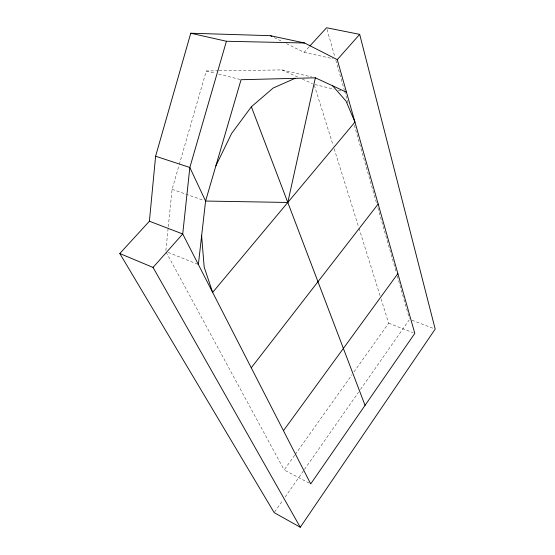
<?xml version="1.0" encoding="UTF-8"?>
<svg xmlns="http://www.w3.org/2000/svg" width="555" height="555" viewBox="0 0 555 555"><rect width="100%" height="100%" fill="white"/><g stroke="black" fill="none" stroke-linecap="round" stroke-linejoin="round"><path stroke-width="0.42" stroke-dasharray="2.77 2.08" d="M165.862 250.596L168.207 227.612M168.29 226.759L172.106 189.304L179.029 165.307M179.272 164.474L206.259 70.978L218.302 70.804M274.676 511.939L283.112 499.902M285.097 497.072L303.946 470.161M304.445 469.454L358.523 392.274M360.507 389.443L409.125 320.048M309.204 483.121L284.167 469.981L294.712 455.162M295.218 454.455L351.981 374.715M353.993 371.892L388.653 323.197L381.167 299.228M286.456 43.63L304.064 52.336L309.26 46.662M219.163 70.79L281.961 69.909L312.007 77.02M304.064 52.336L333.111 58.74M314.893 84.561L334.013 89.182M338.168 90.181L341.491 90.985M206.259 70.978L215.375 73.267M218.691 74.099L240.232 79.511M172.106 189.304L203.942 200.466M412.018 320.256L433.587 328.484M388.653 323.197L413.225 332.771M168.158 252.4L198.371 264.534M281.961 69.909L297.619 76.958M302.315 79.074L312.5 83.659M274.205 37.573L282.627 41.736M166.188 252.206L284.167 469.981M314.324 85.186L333.16 145.514M334.193 148.823L358.71 227.328M358.974 228.16L380.133 295.926M327.048 29.415L334.88 56.908M335.83 60.238L344.371 90.236M344.606 91.069L348.408 104.395M354.34 125.222L376.637 203.539M377.823 207.702L396.097 271.853M397.283 276.015L409.382 318.508"/><path stroke-width="0.83" d="M309.836 46.03L326.576 27.75L359.689 34.361L435.189 329.094L300.276 527.25L274.184 512.647L119.811 253.531L149.399 221.223L155.601 156.219L190.76 33.231L270.375 35.68L304.584 42.992L337.267 59.656L414.807 333.388L310.717 483.918L182.72 233.967L189.838 167.485L226.419 41.257L304.584 42.992M198.371 264.534L205.579 201.042L241.064 79.719L315.344 77.811L346.48 92.192M315.344 77.811L287.795 202.464L205.579 201.042L189.838 167.485L155.601 156.219M215.881 165.82L231.65 133.429L251.366 106.782L273.157 88.037L295.066 78.331M283.459 430.68L397.873 273.594M251.255 367.805L378.163 204.025M300.276 527.25L153.048 267.434L182.72 233.967L149.399 221.223M337.267 59.656L359.689 34.361M190.76 33.231L226.419 41.257M119.811 253.531L153.048 267.434M270.375 35.68L271.908 36.436M332.646 85.796L346.022 101.066L354.95 122.093L212.648 292.409L204.171 267.108L201.631 235.826M251.366 106.782L365.044 405.351"/></g></svg>
